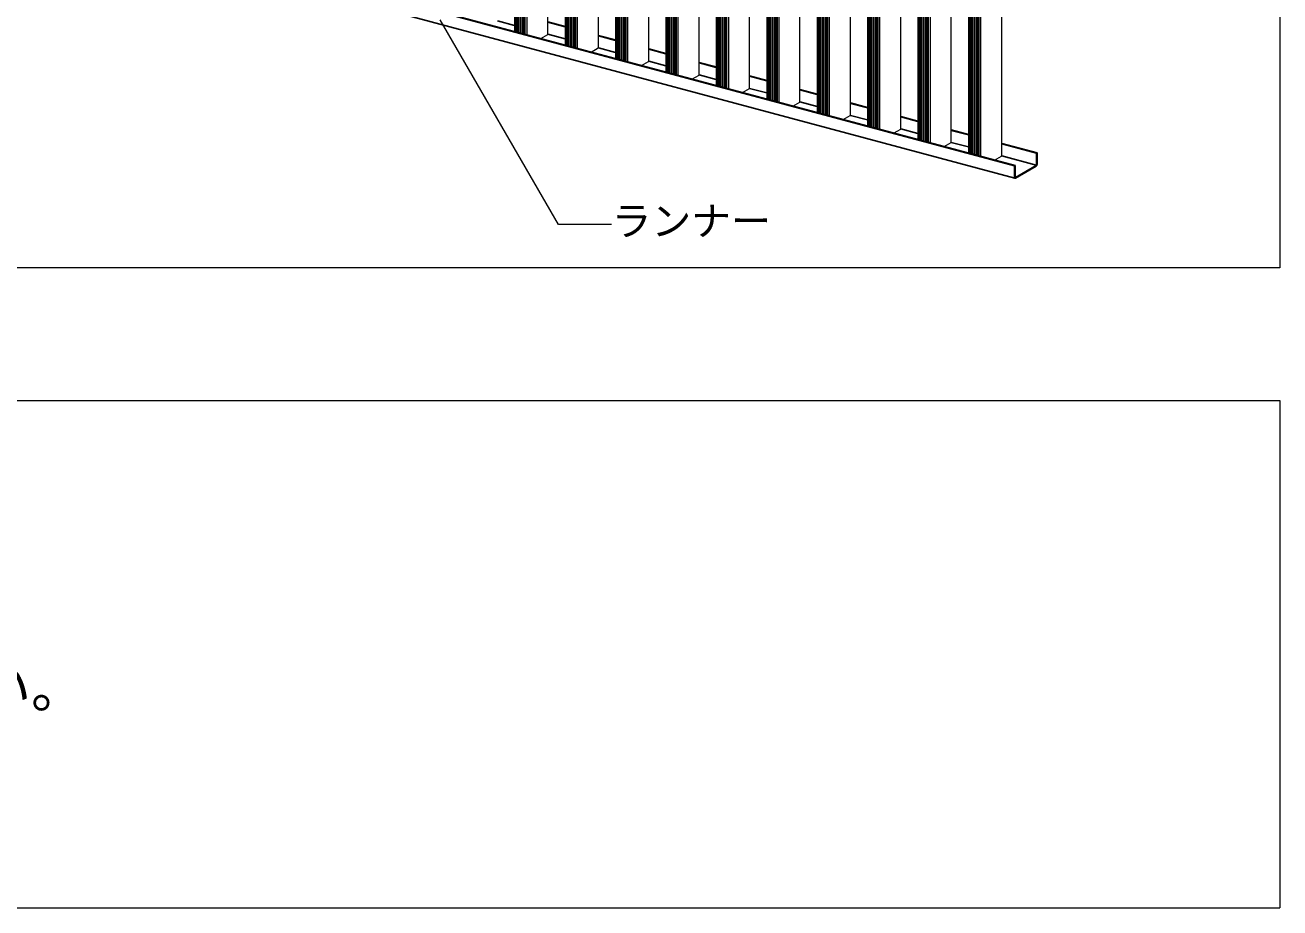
# Model space of a CAD drawing. Units: millimetres on the paper, with parts at other scales. Extents: x -195 to 195, y -140 to 138.
# Drawn here: x -49.21 to -1.95, y -119.59 to -86.36 of the extents above; entities that cross this region are included whole.
import ezdxf
from ezdxf.enums import TextEntityAlignment as Align

# ---------------------------------------------------------------- set-up
doc = ezdxf.new("R2010")
doc.units = ezdxf.units.MM
for name, color, linetype, lineweight in [('0-6_文字・矢印', 4, 'Continuous', 9), ('A-2_スタッド', 3, 'Continuous', 18), ('A-3_ランナー', 2, 'Continuous', 25), ('A-6_文字・矢印', 7, 'Continuous', 18), ('F-3_ランナー', 4, 'Continuous', 9)]:
    doc.layers.add(name, color=color, linetype=linetype, lineweight=lineweight)
doc.styles.add('ＭＳ ゴシック', font='')
doc.styles.get('ＭＳ ゴシック').set_extended_font_data('MS Gothic')

msp = doc.modelspace()

# ---------------------------------------------------------------- linework, layer by layer
at = {"layer": 'A-2_スタッド'}
for p, q in [((-30.773, 2.375), (-30.773, -86.6)), ((-30.732, 2.364), (-30.732, -86.611)), ((-30.701, -86.62), (-30.701, 2.355)), ((-30.675, 2.348), (-30.675, -86.627)), ((-30.639, -86.636), (-30.639, 2.339)), ((-30.618, -86.642), (-30.618, 2.333)), ((-30.568, 2.32), (-30.568, -86.655)), ((-30.547, -86.661), (-30.547, 2.314)), ((-30.536, -86.664), (-30.536, 2.311)), ((-30.486, 2.298), (-30.486, -86.677)), ((-30.455, 2.289), (-30.455, -86.686)), ((-30.429, -86.693), (-30.429, 2.282)), ((-30.393, 2.273), (-30.393, -86.702)), ((-30.372, -86.708), (-30.372, 2.267)), ((-30.32, 2.253), (-30.32, -86.722)), ((-29.52, -86.703), (-29.52, 2.039)), ((-28.875, 1.866), (-28.875, -87.109)), ((-28.833, 1.855), (-28.833, -87.12)), ((-28.803, -87.128), (-28.803, 1.847)), ((-28.776, 1.84), (-28.776, -87.135)), ((-28.74, -87.145), (-28.74, 1.83)), ((-28.72, -87.151), (-28.72, 1.824)), ((-28.669, 1.811), (-28.669, -87.164)), ((-28.648, -87.17), (-28.648, 1.805)), ((-28.638, -87.173), (-28.638, 1.802)), ((-28.587, 1.789), (-28.587, -87.186)), ((-28.557, 1.781), (-28.557, -87.194)), ((-28.53, -87.201), (-28.53, 1.774)), ((-28.494, 1.764), (-28.494, -87.211)), ((-28.473, -87.217), (-28.473, 1.758)), ((-28.421, 1.744), (-28.421, -87.231)), ((-27.621, -87.212), (-27.621, 1.53)), ((-26.976, -11.231), (-26.976, -87.618)), ((-26.935, -11.246), (-26.935, -87.629)), ((-26.904, -87.637), (-26.904, -11.25)), ((-26.878, -11.261), (-26.878, -87.644)), ((-26.842, -87.654), (-26.842, -11.267)), ((-26.821, -87.659), (-26.821, -11.276)), ((-26.77, -11.29), (-26.77, -87.673)), ((-26.75, -87.678), (-26.75, -11.291)), ((-26.739, -87.681), (-26.739, -11.298)), ((-26.688, -11.312), (-26.688, -87.695)), ((-26.658, -11.316), (-26.658, -87.703)), ((-26.632, -87.71), (-26.632, -11.327)), ((-26.595, -11.333), (-26.595, -87.72)), ((-25.723, -87.721), (-25.723, -10.891)), ((-26.575, -87.725), (-26.575, -11.342)), ((-26.523, -11.352), (-26.523, -87.739)), ((-23.824, -88.23), (-23.824, -17.637)), ((-25.077, -17.977), (-25.077, -88.127)), ((-25.036, -17.992), (-25.036, -88.138)), ((-25.006, -88.146), (-25.006, -17.996)), ((-24.979, -18.007), (-24.979, -88.153)), ((-24.943, -88.163), (-24.943, -18.013)), ((-24.922, -88.168), (-24.922, -18.023)), ((-24.872, -18.036), (-24.872, -88.182)), ((-24.851, -88.187), (-24.851, -18.037)), ((-24.84, -88.19), (-24.84, -18.044)), ((-24.79, -18.058), (-24.79, -88.204)), ((-24.759, -18.062), (-24.759, -88.212)), ((-24.733, -88.219), (-24.733, -18.073)), ((-24.697, -18.079), (-24.697, -88.229)), ((-24.676, -88.234), (-24.676, -18.088)), ((-24.624, -18.098), (-24.624, -88.248)), ((-21.925, -88.738), (-21.925, -21.565)), ((-23.179, -21.905), (-23.179, -88.635)), ((-23.137, -21.92), (-23.137, -88.646)), ((-23.107, -88.655), (-23.107, -21.924)), ((-23.081, -21.936), (-23.081, -88.662)), ((-23.044, -88.671), (-23.044, -21.941)), ((-23.024, -88.677), (-23.024, -21.951)), ((-22.973, -21.964), (-22.973, -88.69)), ((-22.953, -88.696), (-22.953, -21.966)), ((-22.942, -88.699), (-22.942, -21.973)), ((-22.891, -21.986), (-22.891, -88.712)), ((-22.861, -21.99), (-22.861, -88.72)), ((-22.834, -88.728), (-22.834, -22.002)), ((-22.798, -22.007), (-22.798, -88.737)), ((-22.777, -88.743), (-22.777, -22.017)), ((-22.725, -22.026), (-22.725, -88.757)), ((-20.027, -89.247), (-20.027, -24.516)), ((-21.28, -24.855), (-21.28, -89.144)), ((-21.239, -24.871), (-21.239, -89.155)), ((-21.208, -89.163), (-21.208, -24.875)), ((-21.182, -24.886), (-21.182, -89.17)), ((-21.146, -89.18), (-21.146, -24.891)), ((-21.125, -89.186), (-21.125, -24.901)), ((-21.074, -24.915), (-21.074, -89.199)), ((-21.054, -89.205), (-21.054, -24.916)), ((-21.043, -89.208), (-21.043, -24.923)), ((-20.993, -24.937), (-20.993, -89.221)), ((-20.962, -24.941), (-20.962, -89.229)), ((-20.936, -89.236), (-20.936, -24.952)), ((-20.9, -24.957), (-20.9, -89.246)), ((-20.879, -89.252), (-20.879, -24.967)), ((-20.827, -24.976), (-20.827, -89.266)), ((-18.128, -89.756), (-18.128, -26.897)), ((-19.381, -27.237), (-19.381, -89.653)), ((-19.34, -27.252), (-19.34, -89.664)), ((-19.31, -89.672), (-19.31, -27.256)), ((-19.283, -27.267), (-19.283, -89.679)), ((-19.247, -89.689), (-19.247, -27.273)), ((-19.226, -89.694), (-19.226, -27.282)), ((-19.176, -27.296), (-19.176, -89.708)), ((-19.155, -89.713), (-19.155, -27.297)), ((-19.145, -89.716), (-19.145, -27.304)), ((-19.094, -27.318), (-19.094, -89.73)), ((-19.064, -27.322), (-19.064, -89.738)), ((-19.037, -89.745), (-19.037, -27.333)), ((-19.001, -27.339), (-19.001, -89.755)), ((-18.98, -89.76), (-18.98, -27.348)), ((-18.928, -27.358), (-18.928, -89.774)), ((-17.483, -29.224), (-17.483, -90.162)), ((-17.441, -29.239), (-17.441, -90.173)), ((-17.411, -90.181), (-17.411, -29.243)), ((-17.385, -29.254), (-17.385, -90.188)), ((-17.348, -90.197), (-17.348, -29.26)), ((-17.328, -90.203), (-17.328, -29.27)), ((-17.277, -29.283), (-17.277, -90.217)), ((-17.257, -90.222), (-17.257, -29.285)), ((-17.246, -90.225), (-17.246, -29.292)), ((-16.229, -90.265), (-16.229, -28.884)), ((-17.195, -29.305), (-17.195, -90.239)), ((-17.165, -29.309), (-17.165, -90.247)), ((-17.138, -90.254), (-17.138, -29.32)), ((-17.102, -29.326), (-17.102, -90.263)), ((-17.082, -90.269), (-17.082, -29.336)), ((-17.029, -29.345), (-17.029, -90.283)), ((-14.331, -90.773), (-14.331, -30.571)), ((-15.584, -30.911), (-15.584, -90.67)), ((-15.543, -30.926), (-15.543, -90.681)), ((-15.512, -90.689), (-15.512, -30.93)), ((-15.486, -30.942), (-15.486, -90.697)), ((-15.45, -90.706), (-15.45, -30.947)), ((-15.429, -90.712), (-15.429, -30.957)), ((-15.379, -30.97), (-15.379, -90.725)), ((-15.358, -90.731), (-15.358, -30.972)), ((-15.347, -90.734), (-15.347, -30.979)), ((-15.297, -30.992), (-15.297, -90.747)), ((-15.266, -30.996), (-15.266, -90.755)), ((-15.24, -90.763), (-15.24, -31.008)), ((-15.204, -31.013), (-15.204, -90.772)), ((-15.183, -90.778), (-15.183, -31.023)), ((-15.131, -31.032), (-15.131, -90.792)), ((-12.432, -91.282), (-12.432, -32.036)), ((-13.686, -32.375), (-13.686, -91.179)), ((-13.644, -32.391), (-13.644, -91.19)), ((-13.614, -91.198), (-13.614, -32.395)), ((-13.587, -32.406), (-13.587, -91.205)), ((-13.551, -91.215), (-13.551, -32.412)), ((-13.531, -91.221), (-13.531, -32.421)), ((-13.48, -32.435), (-13.48, -91.234)), ((-13.459, -91.24), (-13.459, -32.436)), ((-13.449, -91.242), (-13.449, -32.443)), ((-13.398, -32.457), (-13.398, -91.256)), ((-13.368, -32.461), (-13.368, -91.264)), ((-13.341, -91.271), (-13.341, -32.472)), ((-13.305, -32.478), (-13.305, -91.281)), ((-13.284, -91.286), (-13.284, -32.487)), ((-13.232, -32.497), (-13.232, -91.3)), ((-29.791, -86.864), (-29.525, -86.71)), ((-27.892, -87.372), (-27.626, -87.219)), ((-25.994, -87.881), (-25.728, -87.727)), ((-24.095, -88.39), (-23.829, -88.236)), ((-22.197, -88.898), (-21.93, -88.745)), ((-20.298, -89.407), (-20.032, -89.254)), ((-18.399, -89.916), (-18.133, -89.762)), ((-16.501, -90.425), (-16.235, -90.271)), ((-14.602, -90.933), (-14.336, -90.78)), ((-12.703, -91.442), (-12.437, -91.288))]:
    msp.add_line(p, q, dxfattribs=at)
for centre, radius, start, end in [((-29.532, -86.708), 0.0131, 83.631, 83.6311), ((-29.543, -86.75), 0.0561, 76.4174, 76.4179), ((-29.533, -86.696), 0.0156, 298.9932, 322.6818), ((-29.533, -86.696), 0.016, 298.34956, 298.34959), ((-29.524, -86.703), 0.0046, 326.649, 0), ((-27.645, -87.258), 0.0561, 76.4174, 76.4179), ((-27.633, -87.217), 0.0131, 83.631, 83.6311), ((-27.634, -87.205), 0.0156, 298.9932, 322.6818), ((-27.634, -87.205), 0.016, 298.34956, 298.34959), ((-27.626, -87.212), 0.0046, 326.649, 0), ((-25.746, -87.767), 0.0561, 76.4174, 76.4179), ((-25.734, -87.726), 0.0131, 83.631, 83.6311), ((-25.736, -87.714), 0.0156, 298.9932, 322.6818), ((-25.736, -87.714), 0.016, 298.34956, 298.34959), ((-25.727, -87.721), 0.0046, 326.649, 0), ((-23.836, -88.234), 0.0131, 83.631, 83.6311), ((-23.847, -88.276), 0.0561, 76.4174, 76.4179), ((-23.837, -88.223), 0.0156, 298.9932, 322.6818), ((-23.837, -88.222), 0.016, 298.34956, 298.34959), ((-23.829, -88.23), 0.0046, 326.649, 0), ((-21.937, -88.743), 0.0131, 83.631, 83.6311), ((-21.949, -88.785), 0.0561, 76.4174, 76.4179), ((-21.939, -88.731), 0.016, 298.34956, 298.34959), ((-21.938, -88.731), 0.0156, 298.9932, 322.6818), ((-21.93, -88.738), 0.0046, 326.649, 0), ((-20.05, -89.293), 0.0561, 76.4174, 76.4179), ((-20.038, -89.252), 0.0131, 83.631, 83.6311), ((-20.04, -89.24), 0.0156, 298.9932, 322.6818), ((-20.04, -89.24), 0.016, 298.34956, 298.34959), ((-20.031, -89.247), 0.0046, 326.649, 0), ((-18.152, -89.802), 0.0561, 76.4174, 76.4179), ((-18.14, -89.761), 0.0131, 83.631, 83.6311), ((-18.141, -89.749), 0.0156, 298.9932, 322.6818), ((-18.141, -89.748), 0.016, 298.34956, 298.34959), ((-18.133, -89.756), 0.0046, 326.649, 0), ((-16.241, -90.269), 0.0131, 83.631, 83.6311), ((-16.253, -90.311), 0.0561, 76.4174, 76.4179), ((-16.243, -90.258), 0.0156, 298.9932, 322.6818), ((-16.243, -90.257), 0.016, 298.34956, 298.34959), ((-16.234, -90.265), 0.0046, 326.649, 0), ((-14.343, -90.778), 0.0131, 83.631, 83.6311), ((-14.354, -90.82), 0.0561, 76.4174, 76.4179), ((-14.344, -90.766), 0.0156, 298.9932, 322.6818), ((-14.344, -90.766), 0.016, 298.34956, 298.34959), ((-14.335, -90.773), 0.0046, 326.649, 0), ((-12.456, -91.328), 0.0561, 76.4174, 76.4179), ((-12.444, -91.287), 0.0131, 83.631, 83.6311), ((-12.445, -91.275), 0.0156, 298.9932, 322.6818), ((-12.445, -91.275), 0.016, 298.34956, 298.34959), ((-12.437, -91.282), 0.0046, 326.649, 0)]:
    msp.add_arc(centre, radius, start, end, dxfattribs=at)
at = {"layer": 'A-3_ランナー'}
for p, q in [((-45.168, -82.759), (-11.949, -91.66)), ((-11.93, -91.649), (-45.149, -82.748)), ((-45.145, -83.221), (-11.932, -92.121)), ((-30.773, -86.368), (-31.418, -86.195)), ((-28.875, -86.408), (-29.52, -86.235)), ((-28.875, -86.424), (-29.52, -86.251)), ((-28.875, -86.876), (-29.52, -86.703)), ((-26.976, -86.917), (-27.621, -86.744)), ((-26.976, -86.933), (-27.621, -86.76)), ((-26.976, -87.385), (-27.621, -87.212)), ((-25.077, -87.426), (-25.723, -87.253)), ((-25.077, -87.441), (-25.723, -87.268)), ((-25.077, -87.894), (-25.723, -87.721)), ((-23.179, -87.934), (-23.824, -87.761)), ((-23.179, -87.95), (-23.824, -87.777)), ((-23.179, -88.403), (-23.824, -88.23)), ((-21.28, -88.443), (-21.925, -88.27)), ((-21.28, -88.459), (-21.925, -88.286)), ((-21.28, -88.911), (-21.925, -88.738)), ((-19.381, -88.952), (-20.027, -88.779)), ((-19.381, -88.968), (-20.027, -88.795)), ((-19.381, -89.42), (-20.027, -89.247)), ((-17.483, -89.461), (-18.128, -89.288)), ((-17.483, -89.476), (-18.128, -89.303)), ((-17.483, -89.929), (-18.128, -89.756)), ((-15.584, -89.969), (-16.229, -89.796)), ((-15.584, -89.985), (-16.229, -89.812)), ((-15.584, -90.437), (-16.229, -90.265)), ((-13.686, -90.478), (-14.331, -90.305)), ((-13.686, -90.494), (-14.331, -90.321)), ((-13.686, -90.946), (-14.331, -90.773)), ((-11.101, -91.171), (-12.432, -90.814)), ((-11.12, -91.181), (-12.432, -90.83)), ((-11.101, -91.171), (-11.12, -91.181)), ((-11.12, -91.607), (-11.12, -91.181)), ((-11.101, -91.597), (-11.101, -91.171)), ((-11.127, -91.632), (-12.432, -91.282)), ((-11.93, -91.649), (-11.949, -91.66)), ((-11.949, -92.087), (-11.949, -91.66)), ((-11.93, -92.075), (-11.93, -91.649)), ((-11.914, -92.12), (-11.138, -91.672)), ((-11.138, -91.645), (-11.913, -92.092))]:
    msp.add_line(p, q, dxfattribs=at)
for centre, radius, start, end in [((-11.196, -91.596), 0.0956, 307.5852, 0.578), ((-11.167, -91.607), 0.0478, 307.5852, 0.578), ((-11.13, -91.598), 0.0095, 17.6567, 17.6568), ((-11.163, -91.605), 0.0437, 359.0205, 0.9794), ((-11.188, -91.594), 0.0874, 359.0205, 0.9794), ((-11.853, -92.084), 0.0956, 179.422, 180.578), ((-11.882, -92.086), 0.0669, 179.2941, 196.6467), ((-11.916, -92.095), 0.0315, 198.6253, 226.3725), ((-11.924, -92.1), 0.0227, 232.382, 303.5437), ((-11.897, -92.075), 0.0335, 179.2941, 196.6467), ((-11.882, -92.074), 0.0478, 179.422, 180.578), ((-11.914, -92.079), 0.0158, 198.6253, 226.3725), ((-11.918, -92.082), 0.0113, 232.382, 303.5437), ((-11.941, -92.053), 0.0478, 307.58517, 307.58519), ((-11.97, -92.043), 0.0956, 307.58517, 307.58519)]:
    msp.add_arc(centre, radius, start, end, dxfattribs=at)
at = {"layer": 'A-6_文字・矢印'}
msp.add_lwpolyline([(-27.123, -93.861), (-29.123, -93.861), (-33.572, -86.155)], dxfattribs=at)
at = {"layer": 'F-3_ランナー', "color": 3, "lineweight": 18}
for p, q in [((-1.954, 12.506), (-1.954, -95.494)), ((-1.954, -95.494), (-96.454, -95.494)), ((-190.954, -100.494), (-1.954, -100.494)), ((-1.954, -100.494), (-1.954, -119.594)), ((-190.954, -119.594), (-1.954, -119.594))]:
    msp.add_line(p, q, dxfattribs=at)

# ---------------------------------------------------------------- texts
at = {"layer": '0-6_文字・矢印', "style": 'ＭＳ ゴシック'}
msp.add_text('・出入口およびこれに類する開口部は、その開口の左右および上下を補強する.補強材の部材および取付け方法は別途強度計算などを実施して選定して下さい。', height=1.466, dxfattribs=at).set_placement((-189.954, -112.494), align=Align.BOTTOM_LEFT)
at = {"layer": 'A-6_文字・矢印', "style": 'ＭＳ ゴシック'}
msp.add_text('ランナー', height=1.1, dxfattribs=at).set_placement((-27.123, -94.611), align=Align.BOTTOM_LEFT)

doc.saveas('drawing.dxf')
